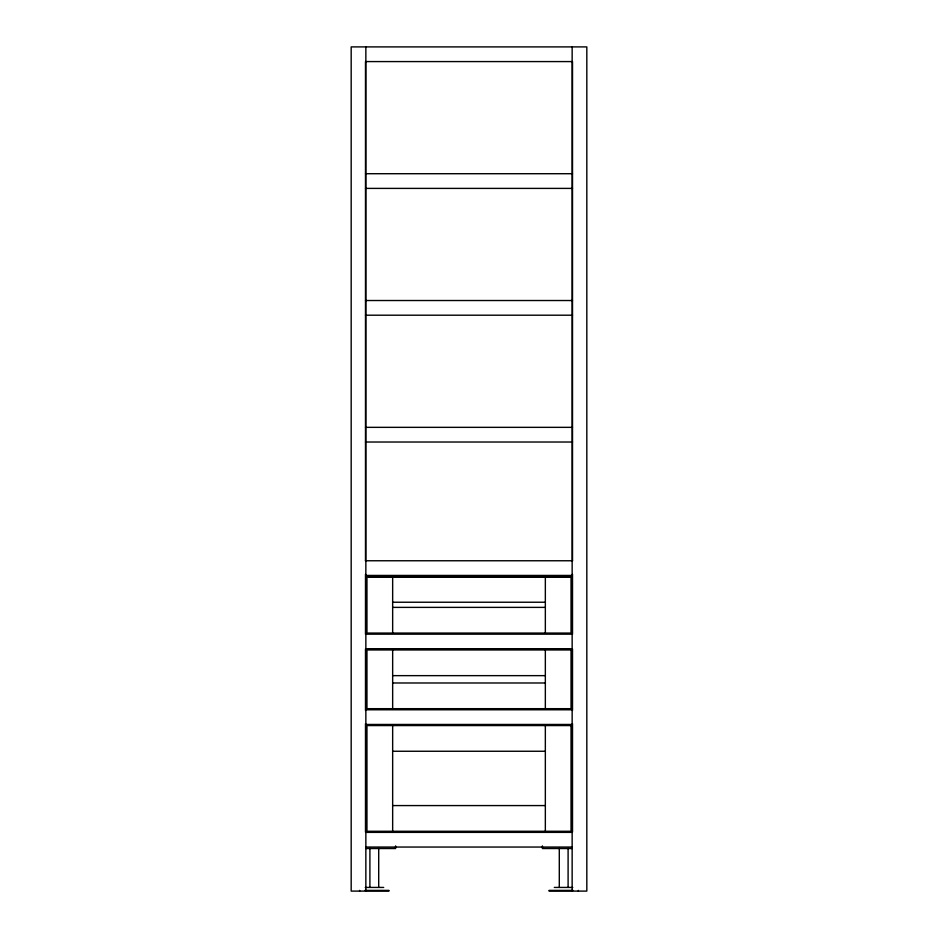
<?xml version="1.0" encoding="UTF-8"?>
<svg xmlns="http://www.w3.org/2000/svg" width="938" height="938" viewBox="0 0 938 938"><rect width="100%" height="100%" fill="white"/><g stroke="black" fill="none" stroke-linecap="round" stroke-linejoin="round"><path stroke-width="1.41" d="M365.855 61.58L572.145 61.58M365.492 173.718L572.508 173.718M365.492 188.397L572.508 188.397M365.492 300.523L572.508 300.523M365.492 315.203L572.508 315.203M365.492 427.341L572.508 427.341M365.492 442.021L572.508 442.021M365.492 560.76L572.508 560.76M365.855 575.44L572.145 575.44M392.659 602.231L545.341 602.231M392.659 607.378L545.341 607.378M365.855 634.17L572.145 634.17M365.855 648.85L572.145 648.85M392.659 675.641L545.341 675.641M392.659 682.981L545.341 682.981M365.855 709.785L572.145 709.785M365.855 724.464L572.145 724.464M392.659 751.256L545.341 751.256M392.659 805.578L545.341 805.578M365.855 832.369L572.145 832.369M365.855 847.049L572.145 847.049M365.949 848.527L395.59 848.527L395.59 845.9M572.051 848.527L542.41 848.527L542.41 845.9M365.234 887.43L383.701 887.43M554.299 887.43L572.766 887.43M364.941 890.397L388.989 890.397M549.011 890.397L573.059 890.397M388.989 891.1L351.175 891.1L351.175 46.9L586.825 46.9L586.825 891.1L549.011 891.1M578.383 890.397L578.383 891.1M572.508 61.545L572.508 561.041M572.508 574.22L572.508 634.276M572.508 648.92L572.508 710.441M572.508 723.632L572.508 832.018M572.145 46.9L572.145 891.1M569.565 648.85L368.435 648.85M568.1 848.527L568.1 887.43M559.294 848.527L559.294 887.43M545.341 576.542L545.341 633.068M545.341 649.952L545.341 708.682M545.341 725.566L545.341 831.267M392.659 576.542L392.659 633.068M392.659 649.952L392.659 708.682M392.659 725.566L392.659 831.267M378.706 848.527L378.706 887.43M369.9 848.527L369.9 887.43M365.855 46.9L365.855 891.1M365.492 61.545L365.492 561.041M365.492 574.22L365.492 634.276M365.492 648.92L365.492 710.441M365.492 723.632L365.492 832.018M359.617 890.397L359.617 891.1M571.043 576.542L366.957 576.542L366.957 633.068L571.043 633.068L571.043 576.542M569.565 576.905L368.435 577.128L569.565 576.905M571.043 649.952L366.957 649.952L366.957 708.682L571.043 708.682L571.043 649.952M571.043 725.566L366.957 725.566L366.957 831.267L571.043 831.267L571.043 725.566"/></g></svg>
